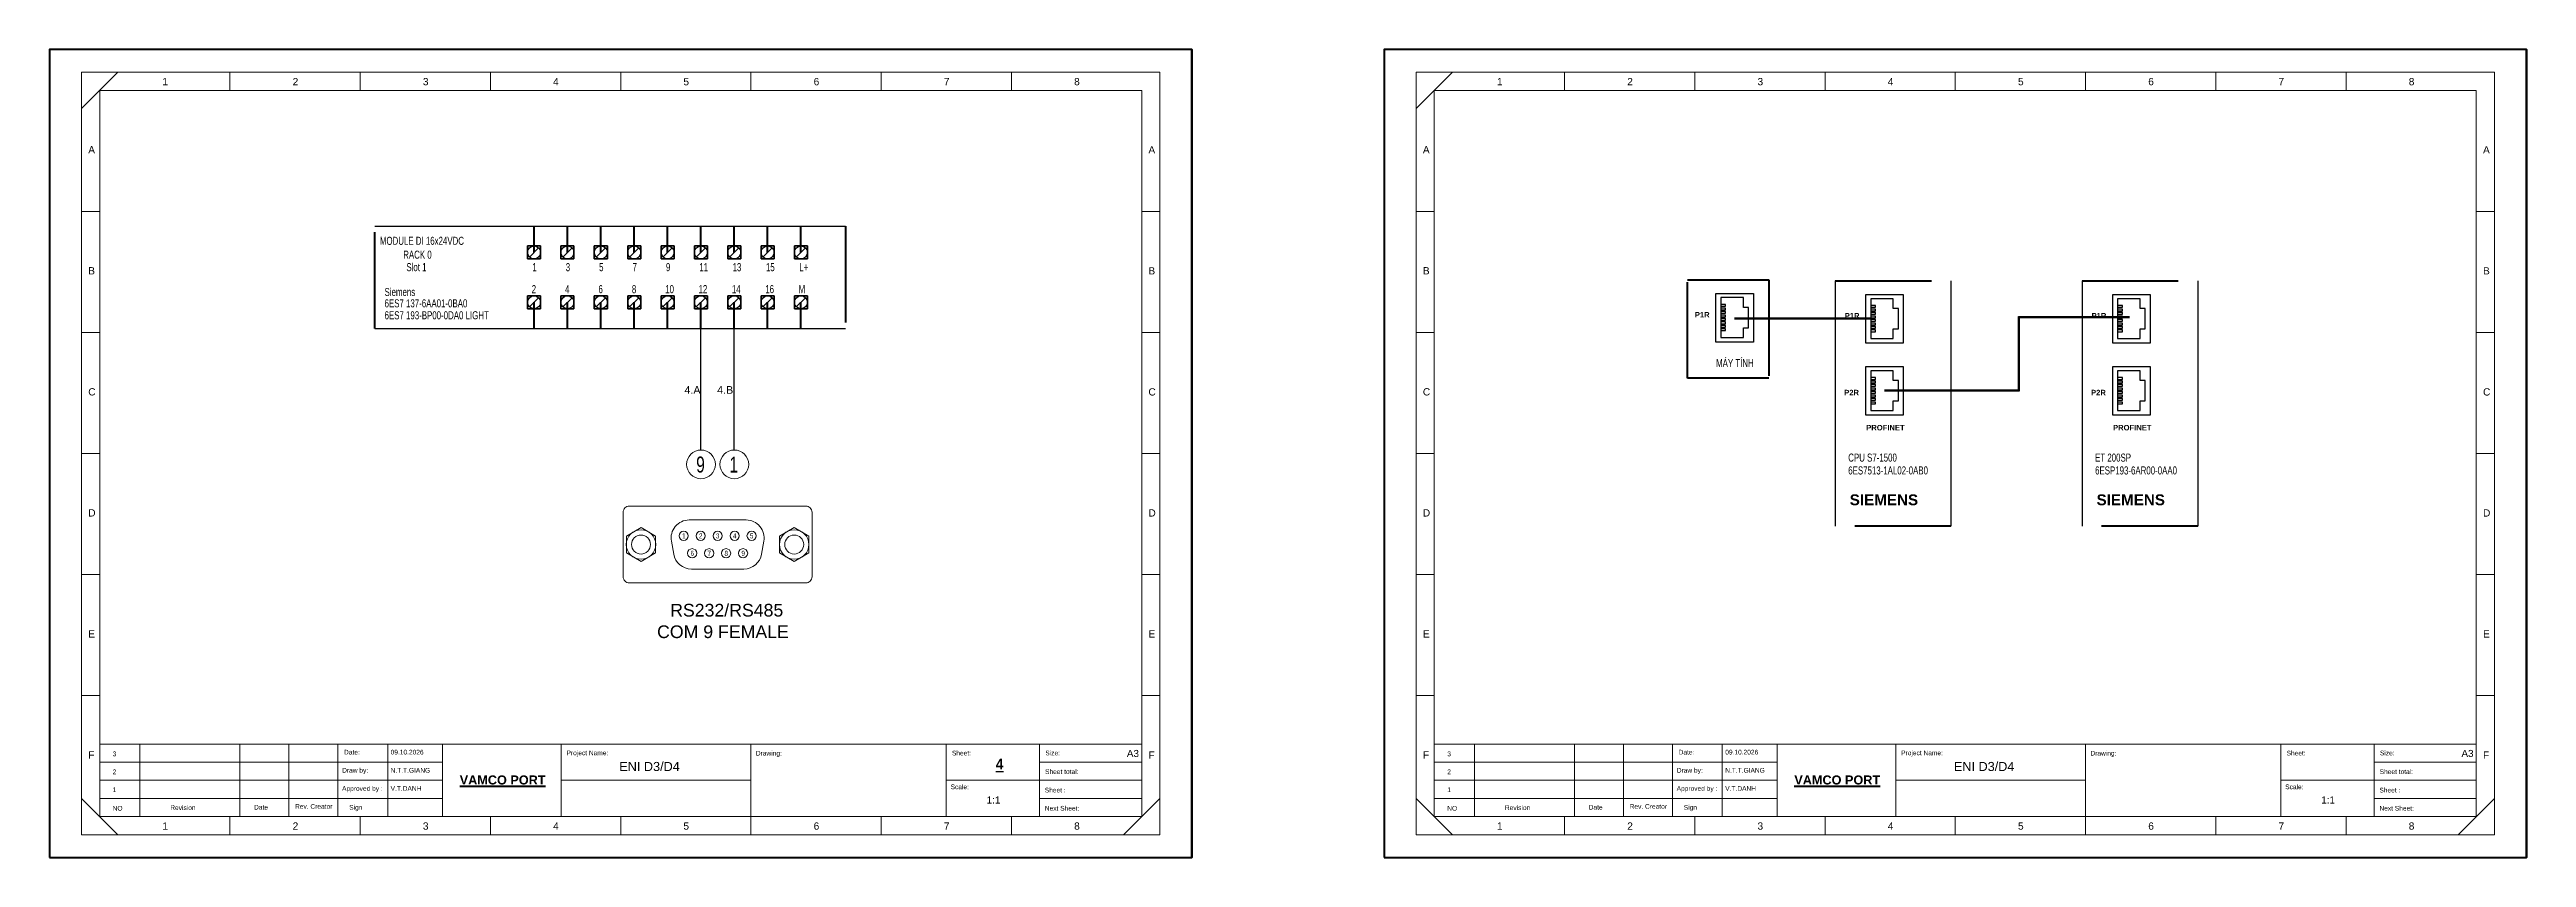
# Model space of a CAD drawing. Header units: millimetres. Extents: x 6750 to 121550, y -28210 to 66060.
# Drawn here: x 14549 to 15193, y 15806 to 16016 of the extents above; entities that cross this region are included whole.
import ezdxf

# ---------------------------------------------------------------- set-up
doc = ezdxf.new("R2010")
doc.units = ezdxf.units.MM
doc.linetypes.add('atContinuous2', pattern=[0])
doc.linetypes.add('DASHED2', pattern=[0.375, 0.25, -0.125])
for name, color, linetype, lineweight, plot in [('CONNECTOR', 4, 'Continuous', 0, False), ('CUTOUT', 1, 'Continuous', 0, False), ('ENGRAVE', 6, 'Continuous', 0, False), ('SCREW', 3, 'Continuous', 0, False)]:
    doc.layers.add(name, color=color, linetype=linetype, lineweight=lineweight, plot=plot)
for name, color, linetype in [('CONTACT', 2, 'Continuous'), ('DIEN HOA', 111, 'Continuous'), ('M.702.Ghi chu', 3, 'Continuous'), ('OUTLINE', 7, 'Continuous'), ('Z_entity', 7, 'Continuous'), ('Z_text', 7, 'Continuous')]:
    doc.layers.add(name, color=color, linetype=linetype)
doc.layers.add('DN.1. NET LIEN MANH', color=7, linetype='Continuous', lineweight=40)
doc.layers.add('FRAME', color=3, linetype='Continuous', lineweight=0)
doc.styles.add('ARIAL', font='arial.ttf')
doc.styles.add('LMP', font='arialbd.ttf')
doc.styles.add('PM', font='arial.ttf', dxfattribs={"width": 0.6})
doc.styles.get("Standard").update_dxf_attribs({"font": 'arial.ttf'})

# ---------------------------------------------------------------- blocks, each defined once
blk = doc.blocks.new('asdklnakdad')
for p, q in [((16292.99, 3398.33), (16292.99, 3101.33)), ((16712.99, 3398.33), (16292.99, 3398.33)), ((16712.99, 3398.33), (16712.99, 3101.33)), ((16712.99, 3398.33), (16712.99, 3101.33))]:
    blk.add_line(p, q)
at = {"lineweight": 5}
for p, q in [((16318.1, 3389.99), (16304.75, 3376.64)), ((16359.32, 3383.32), (16359.32, 3389.99)), ((16407.21, 3383.32), (16407.21, 3389.99)), ((16455.1, 3383.32), (16455.1, 3389.99)), ((16502.99, 3383.32), (16502.99, 3389.99)), ((16550.88, 3383.32), (16550.88, 3389.99)), ((16598.77, 3383.32), (16598.77, 3389.99)), ((16646.66, 3383.32), (16646.66, 3389.99)), ((16311.43, 3338.82), (16304.75, 3338.82)), ((16701.22, 3338.8), (16694.55, 3338.8)), ((16311.43, 3294.32), (16304.75, 3294.32)), ((16701.22, 3294.3), (16694.55, 3294.3)), ((16311.43, 3249.83), (16304.75, 3249.83)), ((16701.22, 3249.8), (16694.55, 3249.8)), ((16311.43, 3205.33), (16304.75, 3205.33)), ((16701.22, 3205.3), (16694.55, 3205.3)), ((16311.43, 3160.83), (16304.75, 3160.83)), ((16701.22, 3160.81), (16694.55, 3160.81)), ((16311.43, 3143.03), (16694.55, 3143.03)), ((16326.22, 3116.33), (16326.22, 3143.03)), ((16362.92, 3116.33), (16362.92, 3143.03)), ((16381.03, 3116.33), (16381.03, 3143.03)), ((16398.97, 3116.33), (16398.97, 3143.03)), ((16417.32, 3116.33), (16417.32, 3143.03)), ((16437.51, 3116.33), (16437.51, 3143.03)), ((16481.15, 3116.33), (16481.15, 3143.03)), ((16550.88, 3116.33), (16550.88, 3143.03)), ((16622.71, 3116.33), (16622.71, 3143.03)), ((16657.02, 3116.33), (16657.02, 3143.03)), ((16311.43, 3136.36), (16437.51, 3136.36)), ((16657.02, 3136.36), (16694.55, 3136.36)), ((16311.43, 3129.68), (16437.51, 3129.68)), ((16481.15, 3129.68), (16550.88, 3129.68)), ((16622.71, 3129.68), (16694.55, 3129.68)), ((16304.75, 3123.01), (16318.1, 3109.66)), ((16304.75, 3109.66), (16304.75, 3116.33)), ((16311.43, 3123.01), (16437.51, 3123.01)), ((16311.43, 3116.33), (16694.55, 3116.33)), ((16359.32, 3116.33), (16359.32, 3109.66)), ((16359.32, 3109.66), (16359.32, 3116.33)), ((16407.21, 3116.33), (16407.21, 3109.66)), ((16407.21, 3109.66), (16407.21, 3116.33)), ((16455.1, 3116.33), (16455.1, 3109.66)), ((16455.1, 3109.66), (16455.1, 3116.33)), ((16502.99, 3116.33), (16502.99, 3109.66)), ((16502.99, 3109.66), (16502.99, 3116.33)), ((16550.88, 3116.33), (16550.88, 3109.66)), ((16550.88, 3109.66), (16550.88, 3116.33)), ((16598.77, 3116.33), (16598.77, 3109.66)), ((16598.77, 3109.66), (16598.77, 3116.33)), ((16598.77, 3116.33), (16646.66, 3116.33)), ((16646.66, 3116.33), (16646.66, 3109.66)), ((16646.66, 3109.66), (16646.66, 3116.33)), ((16657.02, 3123.01), (16694.55, 3123.01)), ((16701.22, 3123.01), (16687.88, 3109.66)), ((16292.99, 3101.33), (16712.99, 3101.33))]:
    blk.add_line(p, q, dxfattribs=at)
for points in [[(16304.75, 3109.66), (16304.75, 3389.99), (16701.22, 3389.99), (16701.22, 3109.66), (16304.75, 3109.66)], [(16311.43, 3116.33), (16311.43, 3383.32), (16694.55, 3383.32), (16694.55, 3116.33)], [(16481.15, 3143.03), (16437.51, 3143.03), (16437.51, 3116.33), (16481.15, 3116.33)]]:
    blk.add_lwpolyline(points, close=True, dxfattribs=at)
at = {"layer": 'DN.1. NET LIEN MANH'}
blk.add_lwpolyline([(16292.99, 3101.33), (16712.99, 3101.33), (16712.99, 3398.33), (16292.99, 3398.33)], close=True, dxfattribs=at)
at = {"lineweight": 5, "attachment_point": 1}
for s, insert, char_height, width in [('{\\fArial|b0|i0|c0|p34;1}', (16334.48, 3387.87), 2.6698, 8.4244), ('{\\fArial|b0|i0|c0|p34;2}', (16382.37, 3387.87), 2.6698, 8.4244), ('{\\fArial|b0|i0|c0|p34;3}', (16430.26, 3387.87), 2.6698, 8.4244), ('{\\fArial|b0|i0|c0|p34;4}', (16478.15, 3387.87), 2.6698, 8.4244), ('{\\fArial|b0|i0|c0|p34;5}', (16526.04, 3387.87), 2.6698, 8.4244), ('{\\fArial|b0|i0|c0|p34;6}', (16573.93, 3387.87), 2.6698, 8.4244), ('{\\fArial|b0|i0|c0|p34;7}', (16621.82, 3387.87), 2.6698, 8.4244), ('{\\fArial|b0|i0|c0|p34;8}', (16669.71, 3387.87), 2.6698, 8.4244), ('{\\fArial|b0|i0|c0|p34;A}', (16307.22, 3362.83), 2.6698, 8.4244), ('{\\fArial|b0|i0|c0|p34;A}', (16697.02, 3362.8), 2.6698, 8.4244), ('{\\fArial|b0|i0|c0|p34;B}', (16307.22, 3318.33), 2.6698, 8.4244), ('{\\fArial|b0|i0|c0|p34;B}', (16697.02, 3318.3), 2.6698, 8.4244), ('{\\fArial|b0|i0|c0|p34;C}', (16307.22, 3273.83), 2.6698, 8.4244), ('{\\fArial|b0|i0|c0|p34;C}', (16697.02, 3273.81), 2.6698, 8.4244), ('{\\fArial|b0|i0|c0|p34;D}', (16307.22, 3229.33), 2.6698, 8.4244), ('{\\fArial|b0|i0|c0|p34;D}', (16697.02, 3229.31), 2.6698, 8.4244), ('{\\fArial|b0|i0|c0|p34;E}', (16307.22, 3184.84), 2.6698, 8.4244), ('{\\fArial|b0|i0|c0|p34;E}', (16697.02, 3184.81), 2.6698, 8.4244), ('{\\fArial|b0|i0|c0|p34;F}', (16307.22, 3140.34), 2.6698, 8.4244), ('3', (16316.19, 3140.27), 1.74, 27.6235), ('2', (16316.19, 3133.67), 1.74, 27.6235), ('Draw by:', (16400.58, 3134.23), 1.735, 27.6235), ('Date:', (16401.27, 3140.91), 1.735, 9.134), ('09.10.2026', (16418.4, 3140.91), 1.735, 27.6235), ('N.T.T.GIANG', (16418.4, 3134.23), 1.7354, 27.6235), ('Project Name:', (16483.08, 3140.64), 1.7354, 28.7909), ('Drawing:', (16552.67, 3140.52), 1.735, 28.7909), ('Sheet:', (16624.79, 3140.56), 1.735, 28.7909), ('Sheet total:', (16659.03, 3133.73), 1.7354, 12.8616), ('Size:', (16659.13, 3140.6), 1.735, 8.4244), ('{\\fArial|b0|i0|c0|p34;F}', (16697.02, 3140.31), 2.6698, 8.4244), ('1', (16316.19, 3127.07), 1.74, 27.6235), ('Approved by :', (16400.54, 3127.56), 1.7354, 27.6235), ('V.T.DANH', (16418.4, 3127.56), 1.735, 27.6235), ('Scale:', (16624.29, 3128.15), 1.735, 28.7909), ('Sheet :', (16658.93, 3126.95), 1.735, 8.4244), ('NO', (16316.19, 3120.27), 1.735, 27.6235), ('Revision', (16337.39, 3120.5), 1.735, 27.6235), ('Date', (16368.19, 3120.66), 1.735, 27.6235), ('{\\fArial|b0|i0|c0|p34;Rev. Creator}', (16383.25, 3120.96), 1.7354, 29.9885), ('Sign', (16403.17, 3120.59), 1.735, 27.6235), ('Next Sheet:', (16658.93, 3120.28), 1.7354, 16.6527), ('{\\fArial|b0|i0|c0|p34;1}', (16334.48, 3114.21), 2.6698, 8.4244), ('{\\fArial|b0|i0|c0|p34;2}', (16382.37, 3114.21), 2.6698, 8.4244), ('{\\fArial|b0|i0|c0|p34;3}', (16430.26, 3114.21), 2.6698, 8.4244), ('{\\fArial|b0|i0|c0|p34;4}', (16478.15, 3114.21), 2.6698, 8.4244), ('{\\fArial|b0|i0|c0|p34;5}', (16526.04, 3114.21), 2.6698, 8.4244), ('{\\fArial|b0|i0|c0|p34;6}', (16573.93, 3114.21), 2.6698, 8.4244), ('{\\fArial|b0|i0|c0|p34;7}', (16621.82, 3114.21), 2.6698, 8.4244), ('{\\fArial|b0|i0|c0|p34;8}', (16669.71, 3114.21), 2.6698, 8.4244)]:
    blk.add_mtext(s, dxfattribs=dict(at, insert=insert, char_height=char_height, width=width))
at = {"layer": 'DN.1. NET LIEN MANH', "attachment_point": 1}
for s, insert, char_height, width in [('ENI D3/D4', (16502.47, 3136.43), 3.333, 61.0927), ('A3', (16689.1, 3140.86), 2.6, 5.5322), ('{\\fArial|b1|i0|c0|p34;\\LVAMCO PORT}', (16443.8, 3131.48), 3.3333, 31.9027), ('1:1', (16637.53, 3123.75), 2.6, 5.5322)]:
    blk.add_mtext(s, dxfattribs=dict(at, insert=insert, char_height=char_height, width=width))

msp = doc.modelspace()

# ---------------------------------------------------------------- linework, layer by layer
for p, q in [((14633.778, 15970.055), (14756.157, 15970.055)), ((15013.439, 15955.921), (15013.439, 15892.146)), ((15043.497, 15955.921), (15043.497, 15892.146)), ((15077.618, 15955.921), (15077.618, 15892.146)), ((15107.677, 15955.921), (15107.677, 15892.146)), ((14987.292, 15946.288), (15023.303, 15946.288)), ((14987.292, 15946.014), (15023.303, 15946.014)), ((15061.102, 15927.569), (15061.102, 15946.634)), ((15061.102, 15946.634), (15089.915, 15946.634)), ((15061.376, 15927.295), (15061.376, 15946.36)), ((15061.376, 15946.36), (15089.915, 15946.36)), ((14633.778, 15943.526), (14756.157, 15943.526)), ((14718.543, 15911.904), (14718.543, 15943.526)), ((14727.208, 15911.904), (14727.208, 15943.526)), ((15026.265, 15927.569), (15061.102, 15927.569)), ((15026.265, 15927.295), (15061.376, 15927.295))]:
    msp.add_line(p, q)
for points in [[(14992.157, 15952.616), (14992.157, 15939.959), (14982.426, 15939.959), (14982.426, 15952.616)], [(15031.131, 15952.352), (15031.131, 15939.695), (15021.4, 15939.695), (15021.4, 15952.352)], [(15095.31, 15952.352), (15095.31, 15939.695), (15085.579, 15939.695), (15085.579, 15952.352)], [(15031.131, 15933.624), (15031.131, 15920.967), (15021.4, 15920.967), (15021.4, 15933.624)], [(15095.31, 15933.624), (15095.31, 15920.967), (15085.579, 15920.967), (15085.579, 15933.624)]]:
    msp.add_lwpolyline(points, close=True)
at = {"layer": 'CONNECTOR'}
for points in [[(14699.915, 15877.379), (14745.819, 15877.379, 0.4142136), (14747.413, 15878.972), (14747.413, 15895.708, 0.4142136), (14745.819, 15897.302), (14699.915, 15897.302, 0.4142136), (14698.322, 15895.708), (14698.322, 15878.972, 0.4142136)], [(14715.464, 15893.716), (14730.271, 15893.716, -0.4663077), (14734.887, 15888.214), (14734.292, 15884.838, -0.3639702), (14729.676, 15880.965), (14716.059, 15880.965, -0.3639702), (14711.443, 15884.838), (14710.847, 15888.214, -0.4663077)]]:
    msp.add_lwpolyline(points, format="xyb", close=True, dxfattribs=at)
for centre, radius in [((14718.543, 15908.17), 3.733), ((14727.208, 15908.17), 3.733), ((14714.037, 15889.604), 1.191), ((14718.452, 15889.604), 1.191), ((14722.867, 15889.604), 1.191), ((14727.282, 15889.604), 1.191), ((14731.697, 15889.604), 1.191), ((14716.245, 15885.077), 1.191), ((14720.66, 15885.077), 1.191), ((14725.075, 15885.077), 1.191), ((14729.49, 15885.077), 1.191)]:
    msp.add_circle(centre, radius, dxfattribs=at)
at = {"layer": 'CONTACT'}
for p, q in [((14983.708, 15949.71), (14983.708, 15949.267)), ((14984.95, 15949.71), (14983.708, 15949.71)), ((14983.708, 15949.267), (14984.95, 15949.267)), ((14983.708, 15948.805), (14983.708, 15948.362)), ((14984.95, 15948.805), (14983.708, 15948.805)), ((14983.708, 15948.362), (14984.95, 15948.362)), ((14983.708, 15947.9), (14983.708, 15947.457)), ((14984.95, 15947.9), (14983.708, 15947.9)), ((14983.708, 15947.457), (14984.95, 15947.457)), ((14983.708, 15946.995), (14983.708, 15946.552)), ((14984.95, 15946.995), (14983.708, 15946.995)), ((14983.708, 15946.552), (14984.95, 15946.552)), ((14983.708, 15946.091), (14983.708, 15945.647)), ((14984.95, 15946.091), (14983.708, 15946.091)), ((14983.708, 15945.647), (14984.95, 15945.647)), ((14983.708, 15945.186), (14983.708, 15944.742)), ((14984.95, 15945.186), (14983.708, 15945.186)), ((14984.95, 15949.267), (14984.95, 15949.71)), ((14984.95, 15948.362), (14984.95, 15948.805)), ((14984.95, 15947.457), (14984.95, 15947.9)), ((14984.95, 15946.552), (14984.95, 15946.995)), ((14984.95, 15945.647), (14984.95, 15946.091)), ((14984.95, 15944.742), (14984.95, 15945.186)), ((15022.682, 15949.446), (15022.682, 15949.003)), ((15023.924, 15949.446), (15022.682, 15949.446)), ((15022.682, 15949.003), (15023.924, 15949.003)), ((15022.682, 15948.541), (15022.682, 15948.098)), ((15023.924, 15948.541), (15022.682, 15948.541)), ((15022.682, 15948.098), (15023.924, 15948.098)), ((15022.682, 15947.636), (15022.682, 15947.193)), ((15023.924, 15947.636), (15022.682, 15947.636)), ((15022.682, 15947.193), (15023.924, 15947.193)), ((15022.682, 15946.731), (15022.682, 15946.288)), ((15023.924, 15946.731), (15022.682, 15946.731)), ((15022.682, 15946.288), (15023.924, 15946.288)), ((15022.682, 15945.826), (15022.682, 15945.383)), ((15023.924, 15945.826), (15022.682, 15945.826)), ((15022.682, 15945.383), (15023.924, 15945.383)), ((15023.924, 15949.003), (15023.924, 15949.446)), ((15023.924, 15948.098), (15023.924, 15948.541)), ((15023.924, 15947.193), (15023.924, 15947.636)), ((15023.924, 15946.288), (15023.924, 15946.731)), ((15023.924, 15945.383), (15023.924, 15945.826)), ((15086.861, 15949.446), (15086.861, 15949.003)), ((15088.103, 15949.446), (15086.861, 15949.446)), ((15086.861, 15949.003), (15088.103, 15949.003)), ((15086.861, 15948.541), (15086.861, 15948.098)), ((15088.103, 15948.541), (15086.861, 15948.541)), ((15086.861, 15948.098), (15088.103, 15948.098)), ((15086.861, 15947.636), (15086.861, 15947.193)), ((15088.103, 15947.636), (15086.861, 15947.636)), ((15086.861, 15947.193), (15088.103, 15947.193)), ((15086.861, 15946.731), (15086.861, 15946.288)), ((15088.103, 15946.731), (15086.861, 15946.731)), ((15086.861, 15946.288), (15088.103, 15946.288)), ((15086.861, 15945.826), (15086.861, 15945.383)), ((15088.103, 15945.826), (15086.861, 15945.826)), ((15086.861, 15945.383), (15088.103, 15945.383)), ((15088.103, 15949.003), (15088.103, 15949.446)), ((15088.103, 15948.098), (15088.103, 15948.541)), ((15088.103, 15947.193), (15088.103, 15947.636)), ((15088.103, 15946.288), (15088.103, 15946.731)), ((15088.103, 15945.383), (15088.103, 15945.826)), ((14983.708, 15944.742), (14984.95, 15944.742)), ((14983.708, 15944.281), (14983.708, 15943.837)), ((14984.95, 15944.281), (14983.708, 15944.281)), ((14983.708, 15943.837), (14984.95, 15943.837)), ((14983.708, 15943.376), (14983.708, 15942.932)), ((14984.95, 15943.376), (14983.708, 15943.376)), ((14983.708, 15942.932), (14984.95, 15942.932)), ((14984.95, 15943.837), (14984.95, 15944.281)), ((14984.95, 15942.932), (14984.95, 15943.376)), ((15022.682, 15944.922), (15022.682, 15944.478)), ((15023.924, 15944.922), (15022.682, 15944.922)), ((15022.682, 15944.478), (15023.924, 15944.478)), ((15022.682, 15944.017), (15022.682, 15943.573)), ((15023.924, 15944.017), (15022.682, 15944.017)), ((15022.682, 15943.573), (15023.924, 15943.573)), ((15022.682, 15943.112), (15022.682, 15942.668)), ((15023.924, 15943.112), (15022.682, 15943.112)), ((15022.682, 15942.668), (15023.924, 15942.668)), ((15023.924, 15944.478), (15023.924, 15944.922)), ((15023.924, 15943.573), (15023.924, 15944.017)), ((15023.924, 15942.668), (15023.924, 15943.112)), ((15086.861, 15944.922), (15086.861, 15944.478)), ((15088.103, 15944.922), (15086.861, 15944.922)), ((15086.861, 15944.478), (15088.103, 15944.478)), ((15086.861, 15944.017), (15086.861, 15943.573)), ((15088.103, 15944.017), (15086.861, 15944.017)), ((15086.861, 15943.573), (15088.103, 15943.573)), ((15086.861, 15943.112), (15086.861, 15942.668)), ((15088.103, 15943.112), (15086.861, 15943.112)), ((15086.861, 15942.668), (15088.103, 15942.668)), ((15088.103, 15944.478), (15088.103, 15944.922)), ((15088.103, 15943.573), (15088.103, 15944.017)), ((15088.103, 15942.668), (15088.103, 15943.112)), ((15022.682, 15930.718), (15022.682, 15930.274)), ((15023.924, 15930.718), (15022.682, 15930.718)), ((15022.682, 15930.274), (15023.924, 15930.274)), ((15022.682, 15929.813), (15022.682, 15929.369)), ((15023.924, 15929.813), (15022.682, 15929.813)), ((15022.682, 15929.369), (15023.924, 15929.369)), ((15022.682, 15928.908), (15022.682, 15928.464)), ((15023.924, 15928.908), (15022.682, 15928.908)), ((15022.682, 15928.464), (15023.924, 15928.464)), ((15022.682, 15928.003), (15022.682, 15927.559)), ((15023.924, 15928.003), (15022.682, 15928.003)), ((15022.682, 15927.559), (15023.924, 15927.559)), ((15022.682, 15927.098), (15022.682, 15926.654)), ((15023.924, 15927.098), (15022.682, 15927.098)), ((15022.682, 15926.654), (15023.924, 15926.654)), ((15022.682, 15926.193), (15022.682, 15925.749)), ((15023.924, 15926.193), (15022.682, 15926.193)), ((15022.682, 15925.749), (15023.924, 15925.749)), ((15023.924, 15930.274), (15023.924, 15930.718)), ((15023.924, 15929.369), (15023.924, 15929.813)), ((15023.924, 15928.464), (15023.924, 15928.908)), ((15023.924, 15927.559), (15023.924, 15928.003)), ((15023.924, 15926.654), (15023.924, 15927.098)), ((15023.924, 15925.749), (15023.924, 15926.193)), ((15086.861, 15930.718), (15086.861, 15930.274)), ((15088.103, 15930.718), (15086.861, 15930.718)), ((15086.861, 15930.274), (15088.103, 15930.274)), ((15086.861, 15929.813), (15086.861, 15929.369)), ((15088.103, 15929.813), (15086.861, 15929.813)), ((15086.861, 15929.369), (15088.103, 15929.369)), ((15086.861, 15928.908), (15086.861, 15928.464)), ((15088.103, 15928.908), (15086.861, 15928.908)), ((15086.861, 15928.464), (15088.103, 15928.464)), ((15086.861, 15928.003), (15086.861, 15927.559)), ((15088.103, 15928.003), (15086.861, 15928.003)), ((15086.861, 15927.559), (15088.103, 15927.559)), ((15086.861, 15927.098), (15086.861, 15926.654)), ((15088.103, 15927.098), (15086.861, 15927.098)), ((15086.861, 15926.654), (15088.103, 15926.654)), ((15086.861, 15926.193), (15086.861, 15925.749)), ((15088.103, 15926.193), (15086.861, 15926.193)), ((15086.861, 15925.749), (15088.103, 15925.749)), ((15088.103, 15930.274), (15088.103, 15930.718)), ((15088.103, 15929.369), (15088.103, 15929.813)), ((15088.103, 15928.464), (15088.103, 15928.908)), ((15088.103, 15927.559), (15088.103, 15928.003)), ((15088.103, 15926.654), (15088.103, 15927.098)), ((15088.103, 15925.749), (15088.103, 15926.193)), ((15022.682, 15925.288), (15022.682, 15924.845)), ((15023.924, 15925.288), (15022.682, 15925.288)), ((15022.682, 15924.845), (15023.924, 15924.845)), ((15022.682, 15924.383), (15022.682, 15923.94)), ((15023.924, 15924.383), (15022.682, 15924.383)), ((15022.682, 15923.94), (15023.924, 15923.94)), ((15023.924, 15924.845), (15023.924, 15925.288)), ((15023.924, 15923.94), (15023.924, 15924.383)), ((15086.861, 15925.288), (15086.861, 15924.845)), ((15088.103, 15925.288), (15086.861, 15925.288)), ((15086.861, 15924.845), (15088.103, 15924.845)), ((15086.861, 15924.383), (15086.861, 15923.94)), ((15088.103, 15924.383), (15086.861, 15924.383)), ((15086.861, 15923.94), (15088.103, 15923.94)), ((15088.103, 15924.845), (15088.103, 15925.288)), ((15088.103, 15923.94), (15088.103, 15924.383))]:
    msp.add_line(p, q, dxfattribs=at)
at = {"layer": 'CUTOUT'}
for centre in [(14702.952, 15887.34), (14742.783, 15887.34)]:
    msp.add_circle(centre, 2.471, dxfattribs=at)
at = {"layer": 'DN.1. NET LIEN MANH', "linetype": 'DASHED2', "ltscale": 100}
for p, q in [((14756.157, 15970.055), (14756.157, 15943.526)), ((15013.439, 15955.921), (15043.497, 15955.921)), ((15077.618, 15955.921), (15107.677, 15955.921)), ((15043.497, 15892.146), (15013.439, 15892.146)), ((15107.677, 15892.146), (15077.618, 15892.146))]:
    msp.add_line(p, q, dxfattribs=at)
msp.add_lwpolyline([(14633.778, 15943.526), (14633.778, 15970.055)], dxfattribs=at)
at = {"layer": 'DN.1. NET LIEN MANH'}
for points in [[(14675.145, 15963.274), (14675.145, 15970.055)], [(14683.828, 15963.274), (14683.828, 15970.055)], [(14692.511, 15963.274), (14692.511, 15970.055)], [(14701.194, 15963.274), (14701.194, 15970.055)], [(14709.878, 15963.274), (14709.878, 15970.055)], [(14718.543, 15963.274), (14718.543, 15970.055)], [(14727.208, 15963.274), (14727.208, 15970.055)], [(14735.873, 15963.274), (14735.873, 15970.055)], [(14744.538, 15963.274), (14744.538, 15970.055)], [(14675.145, 15943.526), (14675.145, 15950.307)], [(14683.828, 15943.526), (14683.828, 15950.307)], [(14692.511, 15943.526), (14692.511, 15950.307)], [(14701.194, 15943.526), (14701.194, 15950.307)], [(14709.878, 15943.526), (14709.878, 15950.307)], [(14718.543, 15943.526), (14718.543, 15950.307)], [(14727.208, 15943.526), (14727.208, 15950.307)], [(14735.873, 15943.526), (14735.873, 15950.307)], [(14744.538, 15943.526), (14744.538, 15950.307)]]:
    msp.add_lwpolyline(points, dxfattribs=at)
at = {"layer": 'DN.1. NET LIEN MANH', "linetype": 'DASHED2', "ltscale": 100}
msp.add_lwpolyline([(14975.057, 15956.185), (14996.147, 15956.185), (14996.147, 15930.555), (14975.057, 15930.555)], close=True, dxfattribs=at)
at = {"layer": 'OUTLINE'}
for p, q in [((14983.708, 15951.511), (14983.708, 15941.131)), ((14989.564, 15951.511), (14983.708, 15951.511)), ((14989.564, 15948.983), (14989.564, 15951.511)), ((14990.894, 15948.983), (14989.564, 15948.983)), ((14990.894, 15943.66), (14990.894, 15948.983)), ((15022.682, 15951.247), (15022.682, 15940.867)), ((15028.537, 15951.247), (15022.682, 15951.247)), ((15028.537, 15948.719), (15028.537, 15951.247)), ((15029.868, 15948.719), (15028.537, 15948.719)), ((15029.868, 15943.396), (15029.868, 15948.719)), ((15086.861, 15951.247), (15086.861, 15940.867)), ((15092.716, 15951.247), (15086.861, 15951.247)), ((15092.716, 15948.719), (15092.716, 15951.247)), ((15094.047, 15948.719), (15092.716, 15948.719)), ((15094.047, 15943.396), (15094.047, 15948.719)), ((14983.708, 15941.131), (14989.564, 15941.131)), ((14989.564, 15941.131), (14989.564, 15943.66)), ((14989.564, 15943.66), (14990.894, 15943.66)), ((15022.682, 15940.867), (15028.537, 15940.867)), ((15028.537, 15940.867), (15028.537, 15943.396)), ((15028.537, 15943.396), (15029.868, 15943.396)), ((15086.861, 15940.867), (15092.716, 15940.867)), ((15092.716, 15940.867), (15092.716, 15943.396)), ((15092.716, 15943.396), (15094.047, 15943.396)), ((15022.682, 15932.519), (15022.682, 15922.139)), ((15028.537, 15932.519), (15022.682, 15932.519)), ((15028.537, 15929.99), (15028.537, 15932.519)), ((15086.861, 15932.519), (15086.861, 15922.139)), ((15092.716, 15932.519), (15086.861, 15932.519)), ((15092.716, 15929.99), (15092.716, 15932.519)), ((15029.868, 15929.99), (15028.537, 15929.99)), ((15029.868, 15924.667), (15029.868, 15929.99)), ((15094.047, 15929.99), (15092.716, 15929.99)), ((15094.047, 15924.667), (15094.047, 15929.99)), ((15022.682, 15922.139), (15028.537, 15922.139)), ((15028.537, 15922.139), (15028.537, 15924.667)), ((15028.537, 15924.667), (15029.868, 15924.667)), ((15086.861, 15922.139), (15092.716, 15922.139)), ((15092.716, 15922.139), (15092.716, 15924.667)), ((15092.716, 15924.667), (15094.047, 15924.667))]:
    msp.add_line(p, q, dxfattribs=at)
at = {"layer": 'SCREW'}
for points in [[(14706.748, 15889.532), (14702.952, 15891.724), (14699.156, 15889.532), (14699.156, 15885.149), (14702.952, 15882.957), (14706.748, 15885.149)], [(14746.579, 15889.532), (14742.783, 15891.724), (14738.987, 15889.532), (14738.987, 15885.149), (14742.783, 15882.957), (14746.579, 15885.149)]]:
    msp.add_lwpolyline(points, close=True, dxfattribs=at)
for centre in [(14702.952, 15887.34), (14742.783, 15887.34)]:
    msp.add_circle(centre, 3.825, dxfattribs=at)
at = {"layer": 'Z_entity', "color": 0}
for points in [[(14676.834, 15961.567), (14673.439, 15961.567), (14673.439, 15964.962), (14676.834, 15964.962), (14676.834, 15961.567), (14676.834, 15964.962), (14673.439, 15964.962), (14673.439, 15961.567), (14676.834, 15961.567)], [(14676.328, 15964.475), (14673.926, 15962.073)], [(14685.517, 15961.567), (14682.122, 15961.567), (14682.122, 15964.962), (14685.517, 15964.962), (14685.517, 15961.567), (14685.517, 15964.962), (14682.122, 15964.962), (14682.122, 15961.567), (14685.517, 15961.567)], [(14685.011, 15964.475), (14682.609, 15962.073)], [(14694.2, 15961.567), (14690.805, 15961.567), (14690.805, 15964.962), (14694.2, 15964.962), (14694.2, 15961.567), (14694.2, 15964.962), (14690.805, 15964.962), (14690.805, 15961.567), (14694.2, 15961.567)], [(14693.694, 15964.475), (14691.292, 15962.073)], [(14702.883, 15961.567), (14699.488, 15961.567), (14699.488, 15964.962), (14702.883, 15964.962), (14702.883, 15961.567), (14702.883, 15964.962), (14699.488, 15964.962), (14699.488, 15961.567), (14702.883, 15961.567)], [(14702.377, 15964.475), (14699.976, 15962.073)], [(14711.566, 15961.567), (14708.171, 15961.567), (14708.171, 15964.962), (14711.566, 15964.962), (14711.566, 15961.567), (14711.566, 15964.962), (14708.171, 15964.962), (14708.171, 15961.567), (14711.566, 15961.567)], [(14711.06, 15964.475), (14708.659, 15962.073)], [(14720.231, 15961.567), (14716.836, 15961.567), (14716.836, 15964.962), (14720.231, 15964.962), (14720.231, 15961.567), (14720.231, 15964.962), (14716.836, 15964.962), (14716.836, 15961.567), (14720.231, 15961.567)], [(14719.725, 15964.475), (14717.324, 15962.073)], [(14728.896, 15961.567), (14725.501, 15961.567), (14725.501, 15964.962), (14728.896, 15964.962), (14728.896, 15961.567), (14728.896, 15964.962), (14725.501, 15964.962), (14725.501, 15961.567), (14728.896, 15961.567)], [(14728.39, 15964.475), (14725.989, 15962.073)], [(14737.561, 15961.567), (14734.166, 15961.567), (14734.166, 15964.962), (14737.561, 15964.962), (14737.561, 15961.567), (14737.561, 15964.962), (14734.166, 15964.962), (14734.166, 15961.567), (14737.561, 15961.567)], [(14737.055, 15964.475), (14734.654, 15962.073)], [(14746.226, 15961.567), (14742.831, 15961.567), (14742.831, 15964.962), (14746.226, 15964.962), (14746.226, 15961.567), (14746.226, 15964.962), (14742.831, 15964.962), (14742.831, 15961.567), (14746.226, 15961.567)], [(14745.721, 15964.475), (14743.319, 15962.073)], [(14676.834, 15948.6), (14673.439, 15948.6), (14673.439, 15951.995), (14676.834, 15951.995), (14676.834, 15948.6), (14676.834, 15951.995), (14673.439, 15951.995), (14673.439, 15948.6), (14676.834, 15948.6)], [(14676.328, 15951.508), (14673.926, 15949.106)], [(14685.517, 15948.6), (14682.122, 15948.6), (14682.122, 15951.995), (14685.517, 15951.995), (14685.517, 15948.6), (14685.517, 15951.995), (14682.122, 15951.995), (14682.122, 15948.6), (14685.517, 15948.6)], [(14685.011, 15951.508), (14682.609, 15949.106)], [(14694.2, 15948.6), (14690.805, 15948.6), (14690.805, 15951.995), (14694.2, 15951.995), (14694.2, 15948.6), (14694.2, 15951.995), (14690.805, 15951.995), (14690.805, 15948.6), (14694.2, 15948.6)], [(14693.694, 15951.508), (14691.292, 15949.106)], [(14702.883, 15948.6), (14699.488, 15948.6), (14699.488, 15951.995), (14702.883, 15951.995), (14702.883, 15948.6), (14702.883, 15951.995), (14699.488, 15951.995), (14699.488, 15948.6), (14702.883, 15948.6)], [(14702.377, 15951.508), (14699.976, 15949.106)], [(14711.548, 15948.6), (14708.153, 15948.6), (14708.153, 15951.995), (14711.548, 15951.995), (14711.548, 15948.6), (14711.548, 15951.995), (14708.153, 15951.995), (14708.153, 15948.6), (14711.548, 15948.6)], [(14711.042, 15951.508), (14708.641, 15949.106)], [(14720.213, 15948.6), (14716.818, 15948.6), (14716.818, 15951.995), (14720.213, 15951.995), (14720.213, 15948.6), (14720.213, 15951.995), (14716.818, 15951.995), (14716.818, 15948.6), (14720.213, 15948.6)], [(14719.707, 15951.508), (14717.306, 15949.106)], [(14728.878, 15948.6), (14725.483, 15948.6), (14725.483, 15951.995), (14728.878, 15951.995), (14728.878, 15948.6), (14728.878, 15951.995), (14725.483, 15951.995), (14725.483, 15948.6), (14728.878, 15948.6)], [(14728.372, 15951.508), (14725.971, 15949.106)], [(14737.561, 15948.6), (14734.166, 15948.6), (14734.166, 15951.995), (14737.561, 15951.995), (14737.561, 15948.6), (14737.561, 15951.995), (14734.166, 15951.995), (14734.166, 15948.6), (14737.561, 15948.6)], [(14737.055, 15951.508), (14734.654, 15949.106)], [(14746.226, 15948.6), (14742.831, 15948.6), (14742.831, 15951.995), (14746.226, 15951.995), (14746.226, 15948.6), (14746.226, 15951.995), (14742.831, 15951.995), (14742.831, 15948.6), (14746.226, 15948.6)], [(14745.721, 15951.508), (14743.319, 15949.106)]]:
    msp.add_lwpolyline(points, dxfattribs=at)
at = {"layer": 'Z_entity', "color": 0, "linetype": 'atContinuous2'}
for centre in [(14675.145, 15963.274), (14683.828, 15963.274), (14692.511, 15963.274), (14701.194, 15963.274), (14709.878, 15963.274), (14718.543, 15963.274), (14727.208, 15963.274), (14735.873, 15963.274), (14744.538, 15963.274), (14675.145, 15950.307), (14683.828, 15950.307), (14692.511, 15950.307), (14701.194, 15950.307), (14709.86, 15950.307), (14718.525, 15950.307), (14727.19, 15950.307), (14735.873, 15950.307), (14744.538, 15950.307)]:
    msp.add_circle(centre, 1.688, dxfattribs=at)

# ---------------------------------------------------------------- block references
at = {"layer": 'DN.1. NET LIEN MANH'}
for p, xscale, yscale, zscale in [((3028.094, 13612.988), 0.7071188063184387, 0.7071188063184387, 0.7071188063184387), ((3375.084, 13612.988), 0.7071188063177234, 0.7071188063177234, 0.7071188063177234)]:
    msp.add_blockref('asdklnakdad', p, dxfattribs=dict(at, xscale=xscale, yscale=yscale, zscale=zscale))

# ---------------------------------------------------------------- texts
at = {"char_height": 2, "width": 32.39865, "attachment_point": 1}
for s, insert in [('4.A', (14714.24, 15928.523)), ('4.B', (14722.735, 15928.523))]:
    msp.add_mtext(s, dxfattribs=dict(at, insert=insert))
at = {"layer": 'DIEN HOA', "ltscale": 100, "char_height": 2.82848, "attachment_point": 2, "style": 'LMP'}
for insert in [(15026.096, 15900.38), (15090.275, 15900.38)]:
    msp.add_mtext('\\A1;SIEMENS', dxfattribs=dict(at, insert=insert))
at = {"layer": 'DN.1. NET LIEN MANH', "ltscale": 100, "char_height": 1.4142, "attachment_point": 2, "style": 'LMP'}
for s, insert in [('\\A1;P1R', (14978.858, 15947.773)), ('\\A1;P1R', (15017.832, 15947.509)), ('\\A1;P1R', (15082.011, 15947.509)), ('\\A1;P2R', (15017.689, 15927.555)), ('\\A1;P2R', (15081.868, 15927.555))]:
    msp.add_mtext(s, dxfattribs=dict(at, insert=insert))
at = {"layer": 'ENGRAVE', "style": 'ARIAL'}
for s, p in [('RS232/RS485', (14710.528, 15868.625)), ('COM 9 FEMALE', (14707.129, 15863.017))]:
    msp.add_text(s, height=3.29348, dxfattribs=at).set_placement(p)
at = {"layer": 'FRAME', "ltscale": 100, "char_height": 1.41424, "attachment_point": 2, "style": 'LMP'}
for insert in [(15026.49, 15918.425), (15090.669, 15918.425)]:
    msp.add_mtext('\\A1;PROFINET', dxfattribs=dict(at, insert=insert))
at = {"layer": 'M.702.Ghi chu', "ltscale": 100, "insert": (14796.189, 15831.697), "char_height": 2.82848, "attachment_point": 2, "style": 'PM'}
msp.add_mtext('\\A1;{\\fArial|b1|i0|c0|p34;\\W0.9;\\L4}', dxfattribs=at)
at = {"layer": 'Z_text', "color": 0, "width": 0.7}
for s, height, rotation, p in [('MODULE DI 16x24VDC', 2.09537, 359.999995, (14635.061, 15965.244)), ('RACK 0 ', 2.0954, 359.999995, (14641.128, 15961.638)), ('Slot 1', 2.0954, 359.999995, (14641.951, 15958.396)), ('1', 2.095, 359.999995, (14674.698, 15958.386)), ('3', 2.095, 359.999995, (14683.381, 15958.386)), ('5', 2.095, 359.999995, (14692.064, 15958.386)), ('7', 2.095, 359.999995, (14700.747, 15958.386)), ('9', 2.095, 359.999995, (14709.43, 15958.386)), ('11', 2.0954, 359.999995, (14718.095, 15958.386)), ('13', 2.0954, 359.999995, (14726.761, 15958.386)), ('15', 2.0954, 359.999995, (14735.426, 15958.386)), ('L+', 2.0954, 359.999995, (14744.091, 15958.386)), ('Siemens', 2.0954, 359.999995, (14636.276, 15951.938)), ('2', 2.095, 359.999995, (14674.528, 15952.676)), ('4', 2.095, 359.999995, (14683.212, 15952.676)), ('6', 2.095, 359.999995, (14691.895, 15952.676)), ('8', 2.095, 359.999995, (14700.578, 15952.676)), ('10', 2.0954, 359.999995, (14709.243, 15952.676)), ('12', 2.0954, 359.999995, (14717.908, 15952.676)), ('14', 2.0954, 359.999995, (14726.573, 15952.676)), ('16', 2.0954, 359.999995, (14735.256, 15952.676)), ('M', 2.095, 359.999995, (14743.921, 15952.676)), ('6ES7 137-6AA01-0BA0', 2.09537, 359.999995, (14636.276, 15948.989)), ('6ES7 193-BP00-0DA0 LIGHT', 2.09537, 359.999995, (14636.276, 15945.884)), ('MÁY TÍNH', 2.0954, 0.000002, (14982.467, 15933.453)), ('9', 4.149, 359.999995, (14717.293, 15906.055)), ('1', 4.149, 359.999995, (14725.958, 15906.055)), ('CPU S7-1500', 2.09537, 0.000002, (15016.823, 15908.887)), ('6ES7513-1AL02-0AB0', 2.09537, 0.000002, (15016.823, 15905.552)), ('6ESP193-6AR00-0AA0', 2.09537, 0.000002, (15081.002, 15905.552)), ('ET 200SP', 2.0954, 0.000002, (15081.002, 15908.887)), ('1', 1.323, 359.999995, (14713.639, 15888.929)), ('2', 1.323, 359.999995, (14718.029, 15888.923)), ('3', 1.323, 359.999995, (14722.444, 15888.923)), ('4', 1.323, 359.999995, (14726.859, 15888.923)), ('5', 1.323, 359.999995, (14731.275, 15888.923)), ('6', 1.323, 359.999995, (14715.822, 15884.396)), ('7', 1.323, 359.999995, (14720.237, 15884.396)), ('8', 1.323, 359.999995, (14724.652, 15884.396)), ('9', 1.323, 359.999995, (14729.067, 15884.396))]:
    msp.add_text(s, height=height, rotation=rotation, dxfattribs=at).set_placement(p)

doc.saveas('drawing.dxf')
